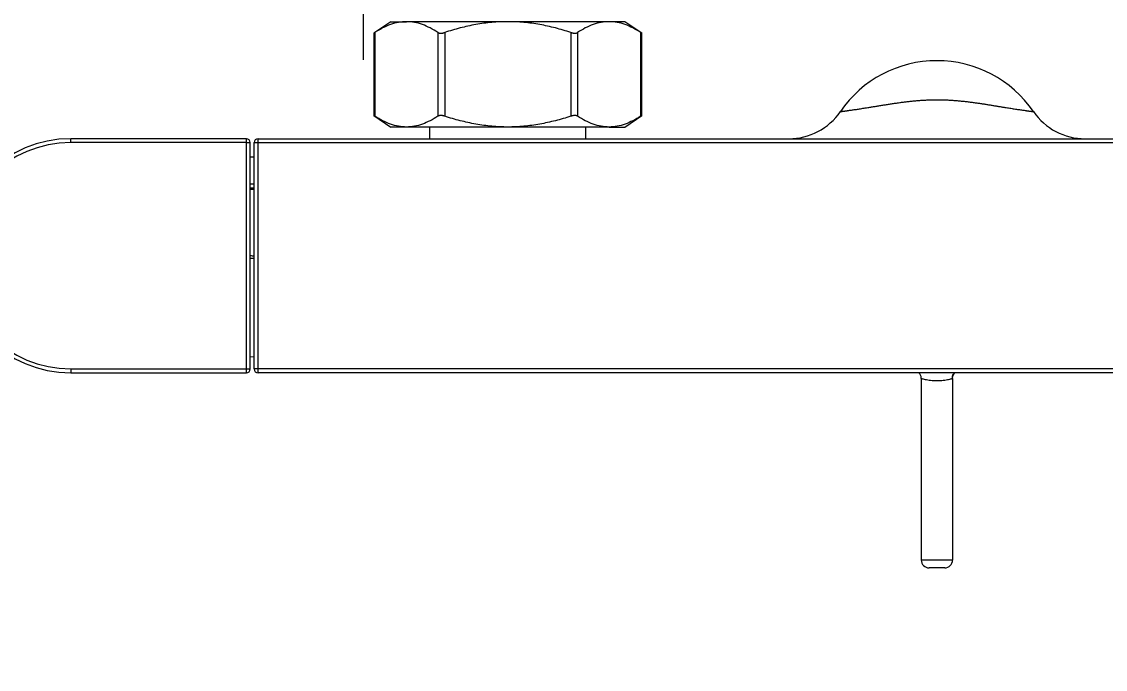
# Model space of a CAD drawing. Extents: x 4680 to 5808, y -3 to 824.
# Drawn here: x 4896.2 to 5035.1, y 617.6 to 700.6 of the extents above; entities that cross this region are included whole.
import ezdxf

# ---------------------------------------------------------------- set-up
doc = ezdxf.new("R2010")
doc.units = 0
doc.header["$LTSCALE"] = 4
doc.header["$MEASUREMENT"] = 0
doc.header["$PDMODE"] = 3
doc.header["$PDSIZE"] = -10
doc.linetypes.add('CENTER2', pattern=[28.575, 19.05, -3.175, 3.175, -3.175])
doc.layers.get('0').update_dxf_attribs({"linetype": 'CONTINUOUS'})
doc.layers.get('DEFPOINTS').update_dxf_attribs({"linetype": 'CONTINUOUS'})
doc.layers.add('1', color=7, linetype='CONTINUOUS')
doc.layers.add('Cneter', color=1, linetype='CENTER2', lineweight=13)
doc.styles.add('Daelim Dimension', font='NanumGothic.ttf')
doc.dimstyles.new('DEFAULT', dxfattribs={"dimscale": 2, "dimtxt": 2, "dimasz": 2, "dimexe": 0, "dimexo": 2, "dimgap": 1, "dimtad": 1, "dimdec": 1, "dimzin": 9, "dimdsep": 46, "dimtxsty": 'Daelim Dimension', "dimcen": 0.5, "dimclrd": 252, "dimclre": 252, "dimclrt": 3, "dimadec": 1, "dimazin": 0, "dimtfac": 1, "dimtdec": 1, "dimtix": 1, "dimtmove": 0, "dimatfit": 3, "dimfxl": 1, "dimtolj": 1, "dimtzin": 1, "dimlwd": 9, "dimlwe": 9, "dimarcsym": 0})

# ---------------------------------------------------------------- blocks, each defined once
blk = doc.blocks.new('*D22')
at = {"color": 5, "lineweight": 9, "ltscale": 0.5, "transparency": 16777216}
for p, q in [((4887.5, 666.58), (4887.5, 553.33)), ((5123.5, 613.58), (5123.5, 553.33)), ((5119.5, 553.33), (4891.5, 553.33))]:
    blk.add_line(p, q, dxfattribs=at)
at = {"color": 5, "ltscale": 0.5, "transparency": 16777216}
for points in [[(4891.5, 553.99), (4891.5, 552.66), (4887.5, 553.33)], [(5119.5, 553.99), (5119.5, 552.66), (5123.5, 553.33)]]:
    blk.add_solid(points, dxfattribs=at)
at = {"layer": 'DEFPOINTS', "color": 0, "ltscale": 0.5, "transparency": 16777216}
for p in [(4887.5, 670.58), (5123.5, 617.58), (4887.5, 553.33)]:
    blk.add_point(p, dxfattribs=at)
at = {"color": 7, "ltscale": 0.5, "transparency": 16777216, "insert": (5005.5, 560.78), "char_height": 10, "attachment_point": 5, "style": 'Daelim Dimension'}
blk.add_mtext('\\A1;236', dxfattribs=at)

msp = doc.modelspace()

# ---------------------------------------------------------------- linework, layer by layer
at = {"layer": '1', "color": 7, "linetype": 'Continuous', "lineweight": 18}
for p, q in [((4943.5, 700.58), (4941.34, 699.11)), ((4943.5, 700.58), (4941.34, 699.11)), ((4943.5, 700.58), (4945.51, 700.58)), ((4943.5, 700.58), (4945.51, 700.58)), ((4958.5, 700.58), (4945.51, 700.58)), ((4958.5, 700.58), (4945.51, 700.58)), ((4971.49, 700.58), (4958.5, 700.58)), ((4971.49, 700.58), (4958.5, 700.58)), ((4973.5, 700.58), (4971.49, 700.58)), ((4973.5, 700.58), (4971.49, 700.58)), ((4975.67, 699.11), (4973.5, 700.58)), ((4975.67, 699.11), (4973.5, 700.58)), ((4941.34, 699.11), (4941.34, 688.55)), ((4941.34, 699.11), (4941.34, 688.55)), ((4975.67, 688.55), (4975.67, 699.11)), ((4975.67, 688.55), (4975.67, 699.11)), ((4941.34, 688.55), (4943.5, 687.08)), ((4941.34, 688.55), (4943.5, 687.08)), ((4973.5, 687.08), (4975.67, 688.55)), ((4973.5, 687.08), (4975.67, 688.55)), ((4945.51, 687.08), (4943.5, 687.08)), ((4945.51, 687.08), (4943.5, 687.08)), ((4958.5, 687.08), (4945.51, 687.08)), ((4958.5, 687.08), (4945.51, 687.08)), ((4948.5, 685.58), (4948.5, 687.08)), ((4948.5, 685.58), (4948.5, 687.08)), ((4971.49, 687.08), (4958.5, 687.08)), ((4971.49, 687.08), (4958.5, 687.08)), ((4968.5, 685.58), (4968.5, 687.08)), ((4968.5, 685.58), (4968.5, 687.08)), ((4971.49, 687.08), (4973.5, 687.08)), ((4971.49, 687.08), (4973.5, 687.08)), ((4925, 685.58), (4902.5, 685.58)), ((4925, 685.58), (4902.5, 685.58)), ((4925.5, 656.08), (4925.5, 685.08)), ((4925.5, 656.08), (4925.5, 685.08)), ((4926, 656.08), (4926, 685.08)), ((4926, 656.08), (4926, 685.08)), ((4926.5, 685.58), (5101, 685.58)), ((4926.5, 685.58), (5101, 685.58)), ((4926, 679.08), (4925.5, 679.08)), ((4926, 679.08), (4925.5, 679.08)), ((4925.5, 657.64), (4926, 657.65)), ((4925.5, 657.64), (4926, 657.65)), ((4902.5, 655.58), (4925, 655.58)), ((4902.5, 655.58), (4925, 655.58)), ((5079.88, 655.58), (4926.5, 655.58)), ((5079.88, 655.58), (4926.5, 655.58)), ((5011.5, 654.86), (5011.5, 631.58)), ((5011.5, 654.86), (5011.5, 631.58)), ((5015.5, 654.86), (5015.5, 631.58)), ((5015.5, 654.86), (5015.5, 631.58)), ((5014.5, 630.58), (5012.5, 630.58)), ((5014.5, 630.58), (5012.5, 630.58))]:
    msp.add_line(p, q, dxfattribs=at)
at = {"layer": '1', "color": 7, "linetype": 'Continuous', "lineweight": 13}
for p, q in [((4941.47, 699.19), (4941.47, 688.47)), ((4941.47, 699.19), (4941.47, 688.47)), ((4949.55, 699.19), (4949.55, 688.47)), ((4949.55, 699.19), (4949.55, 688.47)), ((4950.42, 699.19), (4950.42, 688.47)), ((4950.42, 699.19), (4950.42, 688.47)), ((4966.58, 699.19), (4966.58, 688.47)), ((4966.58, 699.19), (4966.58, 688.47)), ((4967.45, 699.19), (4967.45, 688.47)), ((4967.45, 699.19), (4967.45, 688.47)), ((4975.53, 699.19), (4975.53, 688.47)), ((4975.53, 699.19), (4975.53, 688.47)), ((4902.5, 685.08), (4902.5, 685.58)), ((4902.5, 685.08), (4902.5, 685.58)), ((4925, 685.08), (4902.5, 685.08)), ((4925, 685.08), (4902.5, 685.08)), ((4925, 685.08), (4925, 685.58)), ((4925, 685.08), (4925, 685.58)), ((4925, 685.08), (4925.5, 685.08)), ((4925, 656.08), (4925, 685.08)), ((4925, 685.08), (4925.5, 685.08)), ((4925, 656.08), (4925, 685.08)), ((4926, 685.08), (4926.5, 685.08)), ((4926, 685.08), (4926.5, 685.08)), ((4926.5, 685.08), (4926.5, 685.58)), ((4926.5, 685.08), (4926.5, 685.58)), ((4926.5, 656.08), (4926.5, 685.08)), ((4926.5, 685.08), (5101, 685.08)), ((4926.5, 656.08), (4926.5, 685.08)), ((4926.5, 685.08), (5101, 685.08)), ((4902.5, 656.08), (4925, 656.08)), ((4902.5, 656.08), (4902.5, 655.58)), ((4902.5, 656.08), (4902.5, 655.58)), ((4902.5, 656.08), (4925, 656.08)), ((4925, 656.08), (4925.5, 656.08)), ((4925, 655.58), (4925, 656.08)), ((4925, 656.08), (4925.5, 656.08)), ((4925, 655.58), (4925, 656.08)), ((4926.5, 656.08), (4926, 656.08)), ((4926.5, 656.08), (4926, 656.08)), ((4926.5, 655.58), (4926.5, 656.08)), ((5079.88, 656.08), (4926.5, 656.08)), ((4926.5, 655.58), (4926.5, 656.08)), ((5079.88, 656.08), (4926.5, 656.08)), ((5015.5, 631.58), (5011.5, 631.58)), ((5015.5, 631.58), (5011.5, 631.58))]:
    msp.add_line(p, q, dxfattribs=at)
at = {"layer": '1', "color": 7, "linetype": 'Continuous', "lineweight": 18}
for centre, radius, start, end in [((5013.5, 680.58), 15, 34.4174, 145.5826), ((5013.5, 680.58), 15, 34.4174, 145.5826), ((4994.53, 693.58), 8, 270, 325.5826), ((4994.53, 693.58), 8, 270, 325.5826), ((5032.48, 693.58), 8, 214.4174, 270), ((5032.48, 693.58), 8, 214.4174, 270), ((4902.5, 670.58), 15, 90, 270), ((4902.5, 670.58), 15, 90, 270), ((4925, 685.08), 0.5, 0, 90), ((4925, 685.08), 0.5, 0, 90), ((4926.5, 685.08), 0.5, 90, 180), ((4926.5, 685.08), 0.5, 90, 180), ((4925, 656.08), 0.5, 270, 0), ((4925, 656.08), 0.5, 270, 0), ((4926.5, 656.08), 0.5, 180, 270), ((4926.5, 656.08), 0.5, 180, 270), ((5012.5, 631.58), 1, 180, 270), ((5012.5, 631.58), 1, 180, 270), ((5014.5, 631.58), 1, 270, 0), ((5014.5, 631.58), 1, 270, 0)]:
    msp.add_arc(centre, radius, start, end, dxfattribs=at)
at = {"layer": '1', "color": 7, "linetype": 'Continuous', "lineweight": 13}
msp.add_arc((4902.5, 670.58), 14.5, 90, 270, dxfattribs=at)
msp.add_arc((4902.5, 670.58), 14.5, 90, 270, dxfattribs=at)
at = {"layer": '1', "color": 7, "linetype": 'Continuous', "lineweight": 18}
for points, knots in [([(4945.51, 700.58), (4945.16, 700.58), (4944.82, 700.55), (4944.14, 700.42), (4943.8, 700.33), (4943.13, 700.09), (4942.79, 699.94), (4942.13, 699.6), (4941.8, 699.41), (4941.47, 699.19)], [0, 0, 0, 0, 0.25, 0.25, 0.5, 0.5, 0.75, 0.75, 1, 1, 1, 1]), ([(4945.51, 700.58), (4945.16, 700.58), (4944.82, 700.55), (4944.14, 700.42), (4943.8, 700.33), (4943.13, 700.09), (4942.79, 699.94), (4942.13, 699.6), (4941.8, 699.41), (4941.47, 699.19)], [0, 0, 0, 0, 0.25, 0.25, 0.5, 0.5, 0.75, 0.75, 1, 1, 1, 1]), ([(4949.55, 699.19), (4949.22, 699.41), (4948.89, 699.6), (4948.23, 699.94), (4947.9, 700.09), (4947.22, 700.33), (4946.88, 700.42), (4946.2, 700.55), (4945.86, 700.58), (4945.51, 700.58)], [0, 0, 0, 0, 0.25, 0.25, 0.5, 0.5, 0.75, 0.75, 1, 1, 1, 1]), ([(4949.55, 699.19), (4949.22, 699.41), (4948.89, 699.6), (4948.23, 699.94), (4947.9, 700.09), (4947.22, 700.33), (4946.88, 700.42), (4946.2, 700.55), (4945.86, 700.58), (4945.51, 700.58)], [0, 0, 0, 0, 0.25, 0.25, 0.5, 0.5, 0.75, 0.75, 1, 1, 1, 1]), ([(4958.5, 700.58), (4957.81, 700.58), (4957.12, 700.55), (4955.76, 700.42), (4955.08, 700.33), (4953.73, 700.09), (4953.06, 699.94), (4951.74, 699.6), (4951.08, 699.41), (4950.42, 699.19)], [0, 0, 0, 0, 0.25, 0.25, 0.5, 0.5, 0.75, 0.75, 1, 1, 1, 1]), ([(4958.5, 700.58), (4957.81, 700.58), (4957.12, 700.55), (4955.76, 700.42), (4955.08, 700.33), (4953.73, 700.09), (4953.06, 699.94), (4951.74, 699.6), (4951.08, 699.41), (4950.42, 699.19)], [0, 0, 0, 0, 0.25, 0.25, 0.5, 0.5, 0.75, 0.75, 1, 1, 1, 1]), ([(4966.58, 699.19), (4965.93, 699.41), (4965.27, 699.6), (4963.94, 699.94), (4963.27, 700.09), (4961.93, 700.33), (4961.25, 700.42), (4959.88, 700.55), (4959.2, 700.58), (4958.5, 700.58)], [0, 0, 0, 0, 0.25, 0.25, 0.5, 0.5, 0.75, 0.75, 1, 1, 1, 1]), ([(4966.58, 699.19), (4965.93, 699.41), (4965.27, 699.6), (4963.94, 699.94), (4963.27, 700.09), (4961.93, 700.33), (4961.25, 700.42), (4959.88, 700.55), (4959.2, 700.58), (4958.5, 700.58)], [0, 0, 0, 0, 0.25, 0.25, 0.5, 0.5, 0.75, 0.75, 1, 1, 1, 1]), ([(4971.49, 700.58), (4971.15, 700.58), (4970.8, 700.55), (4970.12, 700.42), (4969.78, 700.33), (4969.11, 700.09), (4968.77, 699.94), (4968.11, 699.6), (4967.78, 699.41), (4967.45, 699.19)], [0, 0, 0, 0, 0.25, 0.25, 0.5, 0.5, 0.75, 0.75, 1, 1, 1, 1]), ([(4971.49, 700.58), (4971.15, 700.58), (4970.8, 700.55), (4970.12, 700.42), (4969.78, 700.33), (4969.11, 700.09), (4968.77, 699.94), (4968.11, 699.6), (4967.78, 699.41), (4967.45, 699.19)], [0, 0, 0, 0, 0.25, 0.25, 0.5, 0.5, 0.75, 0.75, 1, 1, 1, 1]), ([(4975.53, 699.19), (4975.21, 699.41), (4974.87, 699.6), (4974.21, 699.94), (4973.88, 700.09), (4973.2, 700.33), (4972.87, 700.42), (4972.18, 700.55), (4971.84, 700.58), (4971.49, 700.58)], [0, 0, 0, 0, 0.25, 0.25, 0.5, 0.5, 0.75, 0.75, 1, 1, 1, 1]), ([(4975.53, 699.19), (4975.21, 699.41), (4974.87, 699.6), (4974.21, 699.94), (4973.88, 700.09), (4973.2, 700.33), (4972.87, 700.42), (4972.18, 700.55), (4971.84, 700.58), (4971.49, 700.58)], [0, 0, 0, 0, 0.25, 0.25, 0.5, 0.5, 0.75, 0.75, 1, 1, 1, 1]), ([(4941.47, 699.19), (4941.45, 699.18), (4941.43, 699.17), (4941.4, 699.15), (4941.38, 699.14), (4941.37, 699.13), (4941.36, 699.12), (4941.35, 699.12), (4941.35, 699.11), (4941.34, 699.11), (4941.34, 699.11), (4941.34, 699.11), (4941.34, 699.11), (4941.34, 699.11)], [0, 0, 0, 0, 0.249431, 0.249431, 0.498862, 0.498862, 0.623578, 0.623578, 0.748293, 0.748293, 0.997724, 0.997724, 1, 1, 1, 1]), ([(4941.47, 699.19), (4941.45, 699.18), (4941.43, 699.17), (4941.4, 699.15), (4941.38, 699.14), (4941.37, 699.13), (4941.36, 699.12), (4941.35, 699.12), (4941.35, 699.11), (4941.34, 699.11), (4941.34, 699.11), (4941.34, 699.11), (4941.34, 699.11), (4941.34, 699.11)], [0, 0, 0, 0, 0.249431, 0.249431, 0.498862, 0.498862, 0.623578, 0.623578, 0.748293, 0.748293, 0.997724, 0.997724, 1, 1, 1, 1]), ([(4949.55, 699.19), (4949.57, 699.18), (4949.6, 699.17), (4949.65, 699.15), (4949.68, 699.14), (4949.72, 699.13), (4949.74, 699.12), (4949.77, 699.12), (4949.79, 699.11), (4949.84, 699.11), (4949.88, 699.11), (4949.94, 699.11), (4949.96, 699.11), (4950, 699.11), (4950.02, 699.11), (4950.08, 699.12), (4950.12, 699.12), (4950.18, 699.13), (4950.2, 699.14), (4950.25, 699.15), (4950.27, 699.15), (4950.33, 699.17), (4950.38, 699.18), (4950.42, 699.19)], [0, 0, 0, 0, 0.125, 0.125, 0.25, 0.25, 0.3125, 0.3125, 0.375, 0.375, 0.5, 0.5, 0.5625, 0.5625, 0.625, 0.625, 0.75, 0.75, 0.8125, 0.8125, 0.875, 0.875, 1, 1, 1, 1]), ([(4949.55, 699.19), (4949.57, 699.18), (4949.6, 699.17), (4949.65, 699.15), (4949.68, 699.14), (4949.72, 699.13), (4949.74, 699.12), (4949.77, 699.12), (4949.79, 699.11), (4949.84, 699.11), (4949.88, 699.11), (4949.94, 699.11), (4949.96, 699.11), (4950, 699.11), (4950.02, 699.11), (4950.08, 699.12), (4950.12, 699.12), (4950.18, 699.13), (4950.2, 699.14), (4950.25, 699.15), (4950.27, 699.15), (4950.33, 699.17), (4950.38, 699.18), (4950.42, 699.19)], [0, 0, 0, 0, 0.125, 0.125, 0.25, 0.25, 0.3125, 0.3125, 0.375, 0.375, 0.5, 0.5, 0.5625, 0.5625, 0.625, 0.625, 0.75, 0.75, 0.8125, 0.8125, 0.875, 0.875, 1, 1, 1, 1]), ([(4966.58, 699.19), (4966.63, 699.18), (4966.67, 699.17), (4966.75, 699.15), (4966.8, 699.14), (4966.86, 699.13), (4966.88, 699.12), (4966.92, 699.12), (4966.94, 699.11), (4967.01, 699.11), (4967.05, 699.11), (4967.1, 699.11), (4967.12, 699.11), (4967.16, 699.11), (4967.18, 699.11), (4967.23, 699.12), (4967.26, 699.12), (4967.31, 699.13), (4967.32, 699.14), (4967.35, 699.15), (4967.37, 699.15), (4967.41, 699.17), (4967.43, 699.18), (4967.45, 699.19)], [0, 0, 0, 0, 0.125, 0.125, 0.25, 0.25, 0.3125, 0.3125, 0.375, 0.375, 0.5, 0.5, 0.5625, 0.5625, 0.625, 0.625, 0.75, 0.75, 0.8125, 0.8125, 0.875, 0.875, 1, 1, 1, 1]), ([(4966.58, 699.19), (4966.63, 699.18), (4966.67, 699.17), (4966.75, 699.15), (4966.8, 699.14), (4966.86, 699.13), (4966.88, 699.12), (4966.92, 699.12), (4966.94, 699.11), (4967.01, 699.11), (4967.05, 699.11), (4967.1, 699.11), (4967.12, 699.11), (4967.16, 699.11), (4967.18, 699.11), (4967.23, 699.12), (4967.26, 699.12), (4967.31, 699.13), (4967.32, 699.14), (4967.35, 699.15), (4967.37, 699.15), (4967.41, 699.17), (4967.43, 699.18), (4967.45, 699.19)], [0, 0, 0, 0, 0.125, 0.125, 0.25, 0.25, 0.3125, 0.3125, 0.375, 0.375, 0.5, 0.5, 0.5625, 0.5625, 0.625, 0.625, 0.75, 0.75, 0.8125, 0.8125, 0.875, 0.875, 1, 1, 1, 1]), ([(4975.53, 699.19), (4975.55, 699.18), (4975.57, 699.17), (4975.61, 699.15), (4975.62, 699.14), (4975.64, 699.13), (4975.64, 699.12), (4975.65, 699.12), (4975.66, 699.11), (4975.66, 699.11), (4975.67, 699.11), (4975.67, 699.11), (4975.67, 699.11), (4975.67, 699.11)], [0, 0, 0, 0, 0.249431, 0.249431, 0.498862, 0.498862, 0.623578, 0.623578, 0.748293, 0.748293, 0.997724, 0.997724, 1, 1, 1, 1]), ([(4975.53, 699.19), (4975.55, 699.18), (4975.57, 699.17), (4975.61, 699.15), (4975.62, 699.14), (4975.64, 699.13), (4975.64, 699.12), (4975.65, 699.12), (4975.66, 699.11), (4975.66, 699.11), (4975.67, 699.11), (4975.67, 699.11), (4975.67, 699.11), (4975.67, 699.11)], [0, 0, 0, 0, 0.249431, 0.249431, 0.498862, 0.498862, 0.623578, 0.623578, 0.748293, 0.748293, 0.997724, 0.997724, 1, 1, 1, 1]), ([(4941.34, 688.55), (4941.34, 688.55), (4941.34, 688.55), (4941.34, 688.55), (4941.34, 688.55), (4941.35, 688.54), (4941.36, 688.54), (4941.38, 688.53), (4941.38, 688.52), (4941.4, 688.51), (4941.4, 688.51), (4941.43, 688.49), (4941.45, 688.48), (4941.47, 688.47)], [0, 0, 0, 0, 0.123857, 0.123857, 0.24902, 0.24902, 0.499347, 0.499347, 0.62451, 0.62451, 0.749673, 0.749673, 1, 1, 1, 1]), ([(4941.34, 688.55), (4941.34, 688.55), (4941.34, 688.55), (4941.34, 688.55), (4941.34, 688.55), (4941.35, 688.54), (4941.36, 688.54), (4941.38, 688.53), (4941.38, 688.52), (4941.4, 688.51), (4941.4, 688.51), (4941.43, 688.49), (4941.45, 688.48), (4941.47, 688.47)], [0, 0, 0, 0, 0.123857, 0.123857, 0.24902, 0.24902, 0.499347, 0.499347, 0.62451, 0.62451, 0.749673, 0.749673, 1, 1, 1, 1]), ([(4945.51, 687.08), (4945.16, 687.08), (4944.82, 687.11), (4944.14, 687.24), (4943.8, 687.33), (4943.13, 687.57), (4942.79, 687.72), (4942.13, 688.06), (4941.8, 688.25), (4941.47, 688.47)], [0, 0, 0, 0, 0.25, 0.25, 0.5, 0.5, 0.75, 0.75, 1, 1, 1, 1]), ([(4945.51, 687.08), (4945.16, 687.08), (4944.82, 687.11), (4944.14, 687.24), (4943.8, 687.33), (4943.13, 687.57), (4942.79, 687.72), (4942.13, 688.06), (4941.8, 688.25), (4941.47, 688.47)], [0, 0, 0, 0, 0.25, 0.25, 0.5, 0.5, 0.75, 0.75, 1, 1, 1, 1]), ([(4949.55, 688.47), (4949.22, 688.25), (4948.89, 688.06), (4948.23, 687.72), (4947.9, 687.57), (4947.22, 687.33), (4946.88, 687.24), (4946.2, 687.11), (4945.86, 687.08), (4945.51, 687.08)], [0, 0, 0, 0, 0.25, 0.25, 0.5, 0.5, 0.75, 0.75, 1, 1, 1, 1]), ([(4949.55, 688.47), (4949.22, 688.25), (4948.89, 688.06), (4948.23, 687.72), (4947.9, 687.57), (4947.22, 687.33), (4946.88, 687.24), (4946.2, 687.11), (4945.86, 687.08), (4945.51, 687.08)], [0, 0, 0, 0, 0.25, 0.25, 0.5, 0.5, 0.75, 0.75, 1, 1, 1, 1]), ([(4950.42, 688.47), (4950.38, 688.48), (4950.33, 688.49), (4950.25, 688.51), (4950.21, 688.52), (4950.14, 688.53), (4950.12, 688.54), (4950.08, 688.54), (4950.06, 688.55), (4950, 688.55), (4949.96, 688.55), (4949.9, 688.55), (4949.88, 688.55), (4949.84, 688.55), (4949.83, 688.55), (4949.77, 688.54), (4949.74, 688.54), (4949.69, 688.53), (4949.68, 688.52), (4949.65, 688.51), (4949.64, 688.51), (4949.6, 688.49), (4949.57, 688.48), (4949.55, 688.47)], [0, 0, 0, 0, 0.125, 0.125, 0.25, 0.25, 0.3125, 0.3125, 0.375, 0.375, 0.5, 0.5, 0.5625, 0.5625, 0.625, 0.625, 0.75, 0.75, 0.8125, 0.8125, 0.875, 0.875, 1, 1, 1, 1]), ([(4950.42, 688.47), (4950.38, 688.48), (4950.33, 688.49), (4950.25, 688.51), (4950.21, 688.52), (4950.14, 688.53), (4950.12, 688.54), (4950.08, 688.54), (4950.06, 688.55), (4950, 688.55), (4949.96, 688.55), (4949.9, 688.55), (4949.88, 688.55), (4949.84, 688.55), (4949.83, 688.55), (4949.77, 688.54), (4949.74, 688.54), (4949.69, 688.53), (4949.68, 688.52), (4949.65, 688.51), (4949.64, 688.51), (4949.6, 688.49), (4949.57, 688.48), (4949.55, 688.47)], [0, 0, 0, 0, 0.125, 0.125, 0.25, 0.25, 0.3125, 0.3125, 0.375, 0.375, 0.5, 0.5, 0.5625, 0.5625, 0.625, 0.625, 0.75, 0.75, 0.8125, 0.8125, 0.875, 0.875, 1, 1, 1, 1]), ([(4958.5, 687.08), (4957.81, 687.08), (4957.12, 687.11), (4955.76, 687.24), (4955.08, 687.33), (4953.73, 687.57), (4953.06, 687.72), (4951.74, 688.06), (4951.08, 688.25), (4950.42, 688.47)], [0, 0, 0, 0, 0.25, 0.25, 0.5, 0.5, 0.75, 0.75, 1, 1, 1, 1]), ([(4958.5, 687.08), (4957.81, 687.08), (4957.12, 687.11), (4955.76, 687.24), (4955.08, 687.33), (4953.73, 687.57), (4953.06, 687.72), (4951.74, 688.06), (4951.08, 688.25), (4950.42, 688.47)], [0, 0, 0, 0, 0.25, 0.25, 0.5, 0.5, 0.75, 0.75, 1, 1, 1, 1]), ([(4966.58, 688.47), (4965.93, 688.25), (4965.27, 688.06), (4963.94, 687.72), (4963.27, 687.57), (4961.93, 687.33), (4961.25, 687.24), (4959.88, 687.11), (4959.2, 687.08), (4958.5, 687.08)], [0, 0, 0, 0, 0.25, 0.25, 0.5, 0.5, 0.75, 0.75, 1, 1, 1, 1]), ([(4966.58, 688.47), (4965.93, 688.25), (4965.27, 688.06), (4963.94, 687.72), (4963.27, 687.57), (4961.93, 687.33), (4961.25, 687.24), (4959.88, 687.11), (4959.2, 687.08), (4958.5, 687.08)], [0, 0, 0, 0, 0.25, 0.25, 0.5, 0.5, 0.75, 0.75, 1, 1, 1, 1]), ([(4967.45, 688.47), (4967.43, 688.48), (4967.41, 688.49), (4967.35, 688.51), (4967.33, 688.52), (4967.28, 688.53), (4967.26, 688.54), (4967.23, 688.54), (4967.21, 688.55), (4967.16, 688.55), (4967.12, 688.55), (4967.07, 688.55), (4967.05, 688.55), (4967.01, 688.55), (4966.99, 688.55), (4966.93, 688.54), (4966.88, 688.54), (4966.82, 688.53), (4966.8, 688.52), (4966.76, 688.51), (4966.73, 688.51), (4966.67, 688.49), (4966.63, 688.48), (4966.58, 688.47)], [0, 0, 0, 0, 0.125, 0.125, 0.25, 0.25, 0.3125, 0.3125, 0.375, 0.375, 0.5, 0.5, 0.5625, 0.5625, 0.625, 0.625, 0.75, 0.75, 0.8125, 0.8125, 0.875, 0.875, 1, 1, 1, 1]), ([(4967.45, 688.47), (4967.43, 688.48), (4967.41, 688.49), (4967.35, 688.51), (4967.33, 688.52), (4967.28, 688.53), (4967.26, 688.54), (4967.23, 688.54), (4967.21, 688.55), (4967.16, 688.55), (4967.12, 688.55), (4967.07, 688.55), (4967.05, 688.55), (4967.01, 688.55), (4966.99, 688.55), (4966.93, 688.54), (4966.88, 688.54), (4966.82, 688.53), (4966.8, 688.52), (4966.76, 688.51), (4966.73, 688.51), (4966.67, 688.49), (4966.63, 688.48), (4966.58, 688.47)], [0, 0, 0, 0, 0.125, 0.125, 0.25, 0.25, 0.3125, 0.3125, 0.375, 0.375, 0.5, 0.5, 0.5625, 0.5625, 0.625, 0.625, 0.75, 0.75, 0.8125, 0.8125, 0.875, 0.875, 1, 1, 1, 1]), ([(4971.49, 687.08), (4971.15, 687.08), (4970.8, 687.11), (4970.12, 687.24), (4969.78, 687.33), (4969.11, 687.57), (4968.77, 687.72), (4968.11, 688.06), (4967.78, 688.25), (4967.45, 688.47)], [0, 0, 0, 0, 0.25, 0.25, 0.5, 0.5, 0.75, 0.75, 1, 1, 1, 1]), ([(4971.49, 687.08), (4971.15, 687.08), (4970.8, 687.11), (4970.12, 687.24), (4969.78, 687.33), (4969.11, 687.57), (4968.77, 687.72), (4968.11, 688.06), (4967.78, 688.25), (4967.45, 688.47)], [0, 0, 0, 0, 0.25, 0.25, 0.5, 0.5, 0.75, 0.75, 1, 1, 1, 1]), ([(4975.53, 688.47), (4975.21, 688.25), (4974.87, 688.06), (4974.21, 687.72), (4973.88, 687.57), (4973.2, 687.33), (4972.87, 687.24), (4972.18, 687.11), (4971.84, 687.08), (4971.49, 687.08)], [0, 0, 0, 0, 0.25, 0.25, 0.5, 0.5, 0.75, 0.75, 1, 1, 1, 1]), ([(4975.53, 688.47), (4975.21, 688.25), (4974.87, 688.06), (4974.21, 687.72), (4973.88, 687.57), (4973.2, 687.33), (4972.87, 687.24), (4972.18, 687.11), (4971.84, 687.08), (4971.49, 687.08)], [0, 0, 0, 0, 0.25, 0.25, 0.5, 0.5, 0.75, 0.75, 1, 1, 1, 1]), ([(4975.67, 688.55), (4975.67, 688.55), (4975.67, 688.55), (4975.66, 688.55), (4975.66, 688.55), (4975.65, 688.54), (4975.64, 688.54), (4975.63, 688.53), (4975.62, 688.52), (4975.61, 688.51), (4975.6, 688.51), (4975.57, 688.49), (4975.55, 688.48), (4975.53, 688.47)], [0, 0, 0, 0, 0.123857, 0.123857, 0.24902, 0.24902, 0.499347, 0.499347, 0.62451, 0.62451, 0.749673, 0.749673, 1, 1, 1, 1]), ([(4975.67, 688.55), (4975.67, 688.55), (4975.67, 688.55), (4975.66, 688.55), (4975.66, 688.55), (4975.65, 688.54), (4975.64, 688.54), (4975.63, 688.53), (4975.62, 688.52), (4975.61, 688.51), (4975.6, 688.51), (4975.57, 688.49), (4975.55, 688.48), (4975.53, 688.47)], [0, 0, 0, 0, 0.123857, 0.123857, 0.24902, 0.24902, 0.499347, 0.499347, 0.62451, 0.62451, 0.749673, 0.749673, 1, 1, 1, 1]), ([(5011.5, 654.86), (5011.5, 654.92), (5011.5, 654.98), (5011.48, 655.09), (5011.46, 655.15), (5011.42, 655.26), (5011.4, 655.31), (5011.34, 655.41), (5011.31, 655.46), (5011.25, 655.53), (5011.22, 655.56), (5011.19, 655.59)], [0, 0, 0, 0, 0.212608, 0.212608, 0.425215, 0.425215, 0.637823, 0.637823, 0.850431, 0.850431, 1, 1, 1, 1]), ([(5011.5, 654.86), (5011.5, 654.92), (5011.5, 654.98), (5011.48, 655.09), (5011.46, 655.15), (5011.42, 655.26), (5011.4, 655.31), (5011.34, 655.41), (5011.31, 655.46), (5011.25, 655.53), (5011.22, 655.56), (5011.19, 655.59)], [0, 0, 0, 0, 0.212608, 0.212608, 0.425215, 0.425215, 0.637823, 0.637823, 0.850431, 0.850431, 1, 1, 1, 1]), ([(5015.47, 654.85), (5015.47, 654.95), (5015.49, 655.14), (5015.6, 655.39), (5015.72, 655.53), (5015.77, 655.59)], [0, 0, 0, 0, 0.340556, 0.707298, 1, 1, 1, 1]), ([(5015.47, 654.85), (5015.47, 654.95), (5015.49, 655.14), (5015.6, 655.39), (5015.72, 655.53), (5015.77, 655.59)], [0, 0, 0, 0, 0.340556, 0.707298, 1, 1, 1, 1])]:
    msp.add_open_spline(points, degree=3, knots=knots, dxfattribs=at)
at = {"layer": '1', "color": 7, "linetype": 'Continuous', "lineweight": 13}
for points, knots in [([(5001.13, 689.06), (5001.13, 689.06), (5001.13, 689.06), (5001.13, 689.06), (5001.13, 689.06), (5001.13, 689.06), (5001.13, 689.06), (5001.13, 689.06), (5001.13, 689.06), (5001.13, 689.06), (5001.14, 689.06), (5001.14, 689.06), (5001.14, 689.06), (5001.14, 689.06), (5001.15, 689.06), (5001.15, 689.06), (5001.15, 689.06), (5001.16, 689.06), (5001.16, 689.06), (5001.16, 689.06), (5001.17, 689.06), (5001.17, 689.06), (5001.18, 689.06), (5001.18, 689.06), (5001.19, 689.07), (5001.19, 689.07), (5001.2, 689.07), (5001.2, 689.07), (5001.21, 689.07), (5001.22, 689.07), (5001.22, 689.07), (5001.23, 689.07), (5001.24, 689.07), (5001.24, 689.07), (5001.25, 689.07), (5001.26, 689.07), (5001.27, 689.07), (5001.27, 689.08), (5001.28, 689.08), (5001.29, 689.08), (5001.3, 689.08), (5001.31, 689.08), (5001.32, 689.08), (5001.32, 689.08), (5001.33, 689.08), (5001.34, 689.08), (5001.35, 689.09), (5001.36, 689.09), (5001.37, 689.09), (5001.38, 689.09), (5001.39, 689.09), (5001.4, 689.09), (5001.42, 689.09), (5001.43, 689.1), (5001.44, 689.1), (5001.45, 689.1), (5001.46, 689.1), (5001.47, 689.1), (5001.48, 689.1), (5001.5, 689.11), (5001.51, 689.11), (5001.52, 689.11), (5001.53, 689.11), (5001.55, 689.11), (5001.56, 689.11), (5001.57, 689.12), (5001.59, 689.12), (5001.6, 689.12), (5001.62, 689.12), (5001.63, 689.12), (5001.64, 689.13), (5001.66, 689.13), (5001.67, 689.13), (5001.69, 689.13), (5001.7, 689.13), (5001.72, 689.14), (5001.73, 689.14), (5001.75, 689.14), (5001.77, 689.14), (5001.78, 689.14), (5001.8, 689.15), (5001.81, 689.15), (5001.83, 689.15), (5001.85, 689.15), (5001.86, 689.16), (5001.88, 689.16), (5001.9, 689.16), (5001.92, 689.16), (5001.93, 689.17), (5001.95, 689.17), (5001.97, 689.17), (5001.99, 689.17), (5002.01, 689.18), (5002.02, 689.18), (5002.04, 689.18), (5002.06, 689.18), (5002.08, 689.19), (5002.16, 689.2), (5002.31, 689.22), (5002.54, 689.25), (5002.78, 689.29), (5003.04, 689.32), (5003.31, 689.36), (5003.58, 689.41), (5003.87, 689.45), (5004.17, 689.5), (5004.47, 689.55), (5004.83, 689.6), (5005.24, 689.67), (5005.71, 689.75), (5006.19, 689.83), (5006.68, 689.9), (5007.18, 689.98), (5007.69, 690.06), (5008.2, 690.14), (5008.63, 690.2), (5008.97, 690.25), (5009.21, 690.28), (5009.46, 690.31), (5009.7, 690.34), (5009.94, 690.37), (5010.19, 690.39), (5010.44, 690.42), (5010.68, 690.44), (5010.93, 690.46), (5011.18, 690.48), (5011.43, 690.5), (5011.68, 690.52), (5011.94, 690.53), (5012.19, 690.55), (5012.45, 690.56), (5012.71, 690.57), (5012.97, 690.57), (5013.24, 690.58), (5013.41, 690.58), (5013.69, 690.58), (5014.06, 690.58), (5014.61, 690.56), (5015.15, 690.53), (5015.69, 690.5), (5016.21, 690.45), (5016.73, 690.4), (5017.25, 690.35), (5017.77, 690.28), (5018.18, 690.23), (5018.51, 690.18), (5018.74, 690.15), (5018.98, 690.12), (5019.21, 690.08), (5019.43, 690.05), (5019.66, 690.01), (5019.89, 689.98), (5020.11, 689.94), (5020.33, 689.9), (5020.55, 689.87), (5020.76, 689.83), (5020.98, 689.8), (5021.19, 689.76), (5021.4, 689.73), (5021.61, 689.7), (5021.82, 689.66), (5022.02, 689.63), (5022.37, 689.57), (5022.84, 689.5), (5023.43, 689.4), (5023.97, 689.32), (5024.48, 689.25), (5024.78, 689.21), (5024.94, 689.18), (5024.98, 689.18), (5025.02, 689.17), (5025.06, 689.17), (5025.1, 689.16), (5025.13, 689.16), (5025.17, 689.15), (5025.2, 689.15), (5025.24, 689.14), (5025.27, 689.14), (5025.3, 689.13), (5025.33, 689.13), (5025.36, 689.13), (5025.39, 689.12), (5025.42, 689.12), (5025.45, 689.11), (5025.48, 689.11), (5025.5, 689.11), (5025.53, 689.1), (5025.55, 689.1), (5025.58, 689.1), (5025.6, 689.09), (5025.62, 689.09), (5025.64, 689.09), (5025.66, 689.08), (5025.68, 689.08), (5025.7, 689.08), (5025.72, 689.08), (5025.74, 689.08), (5025.75, 689.07), (5025.77, 689.07), (5025.78, 689.07), (5025.79, 689.07), (5025.81, 689.07), (5025.82, 689.07), (5025.83, 689.06), (5025.84, 689.06), (5025.84, 689.06), (5025.85, 689.06), (5025.86, 689.06), (5025.86, 689.06), (5025.87, 689.06), (5025.87, 689.06), (5025.87, 689.06), (5025.88, 689.06), (5025.88, 689.06), (5025.88, 689.06)], [0, 0, 0, 0, 0.001161, 0.002321, 0.003479, 0.004636, 0.005791, 0.006945, 0.008098, 0.009249, 0.0104, 0.011548, 0.012696, 0.013842, 0.014988, 0.016132, 0.017274, 0.018416, 0.019556, 0.020696, 0.021834, 0.022971, 0.024107, 0.025242, 0.026376, 0.027509, 0.028641, 0.029772, 0.030903, 0.032032, 0.03316, 0.034287, 0.035414, 0.036539, 0.037664, 0.038788, 0.039911, 0.041033, 0.042155, 0.043276, 0.044396, 0.045515, 0.046634, 0.047752, 0.04887, 0.049986, 0.051103, 0.052218, 0.053333, 0.054447, 0.055561, 0.056675, 0.057787, 0.0589, 0.060012, 0.061123, 0.062234, 0.063345, 0.064455, 0.065565, 0.066674, 0.067783, 0.068892, 0.07, 0.071108, 0.072216, 0.073324, 0.074431, 0.075538, 0.076645, 0.077751, 0.078858, 0.079964, 0.08107, 0.082176, 0.083282, 0.084388, 0.085494, 0.086599, 0.087705, 0.08881, 0.089915, 0.091021, 0.092126, 0.093232, 0.094337, 0.095443, 0.096548, 0.097654, 0.098759, 0.099865, 0.100971, 0.102077, 0.103183, 0.104289, 0.105395, 0.106502, 0.107609, 0.119411, 0.131095, 0.142675, 0.154166, 0.16558, 0.17693, 0.188229, 0.199486, 0.210711, 0.221915, 0.237911, 0.253925, 0.269984, 0.286114, 0.302341, 0.318694, 0.335202, 0.351897, 0.359515, 0.367126, 0.374734, 0.382343, 0.389959, 0.397585, 0.405227, 0.412889, 0.420576, 0.428293, 0.436046, 0.44384, 0.45168, 0.459573, 0.467523, 0.475537, 0.483619, 0.491777, 0.500016, 0.500086, 0.517384, 0.534351, 0.551042, 0.567511, 0.583808, 0.599983, 0.616084, 0.632154, 0.648235, 0.655679, 0.663082, 0.670448, 0.677779, 0.685078, 0.692349, 0.699593, 0.706813, 0.714011, 0.721191, 0.728354, 0.735503, 0.742641, 0.749768, 0.756888, 0.764003, 0.771115, 0.778227, 0.800637, 0.823175, 0.845926, 0.868984, 0.89246, 0.894768, 0.897075, 0.899381, 0.901687, 0.903993, 0.906298, 0.908603, 0.910908, 0.913214, 0.915519, 0.917825, 0.920132, 0.922439, 0.924748, 0.927057, 0.929367, 0.931679, 0.933992, 0.936306, 0.938622, 0.940941, 0.943261, 0.945583, 0.947908, 0.950236, 0.952566, 0.954899, 0.957235, 0.959574, 0.961917, 0.964263, 0.966613, 0.968967, 0.971325, 0.973687, 0.976054, 0.978425, 0.980801, 0.983181, 0.985567, 0.987959, 0.990355, 0.992758, 0.995166, 0.99758, 1, 1, 1, 1]), ([(5001.13, 689.06), (5001.13, 689.06), (5001.13, 689.06), (5001.13, 689.06), (5001.13, 689.06), (5001.13, 689.06), (5001.13, 689.06), (5001.13, 689.06), (5001.13, 689.06), (5001.13, 689.06), (5001.14, 689.06), (5001.14, 689.06), (5001.14, 689.06), (5001.14, 689.06), (5001.15, 689.06), (5001.15, 689.06), (5001.15, 689.06), (5001.16, 689.06), (5001.16, 689.06), (5001.16, 689.06), (5001.17, 689.06), (5001.17, 689.06), (5001.18, 689.06), (5001.18, 689.06), (5001.19, 689.07), (5001.19, 689.07), (5001.2, 689.07), (5001.2, 689.07), (5001.21, 689.07), (5001.22, 689.07), (5001.22, 689.07), (5001.23, 689.07), (5001.24, 689.07), (5001.24, 689.07), (5001.25, 689.07), (5001.26, 689.07), (5001.27, 689.07), (5001.27, 689.08), (5001.28, 689.08), (5001.29, 689.08), (5001.3, 689.08), (5001.31, 689.08), (5001.32, 689.08), (5001.32, 689.08), (5001.33, 689.08), (5001.34, 689.08), (5001.35, 689.09), (5001.36, 689.09), (5001.37, 689.09), (5001.38, 689.09), (5001.39, 689.09), (5001.4, 689.09), (5001.42, 689.09), (5001.43, 689.1), (5001.44, 689.1), (5001.45, 689.1), (5001.46, 689.1), (5001.47, 689.1), (5001.48, 689.1), (5001.5, 689.11), (5001.51, 689.11), (5001.52, 689.11), (5001.53, 689.11), (5001.55, 689.11), (5001.56, 689.11), (5001.57, 689.12), (5001.59, 689.12), (5001.6, 689.12), (5001.62, 689.12), (5001.63, 689.12), (5001.64, 689.13), (5001.66, 689.13), (5001.67, 689.13), (5001.69, 689.13), (5001.7, 689.13), (5001.72, 689.14), (5001.73, 689.14), (5001.75, 689.14), (5001.77, 689.14), (5001.78, 689.14), (5001.8, 689.15), (5001.81, 689.15), (5001.83, 689.15), (5001.85, 689.15), (5001.86, 689.16), (5001.88, 689.16), (5001.9, 689.16), (5001.92, 689.16), (5001.93, 689.17), (5001.95, 689.17), (5001.97, 689.17), (5001.99, 689.17), (5002.01, 689.18), (5002.02, 689.18), (5002.04, 689.18), (5002.06, 689.18), (5002.08, 689.19), (5002.16, 689.2), (5002.31, 689.22), (5002.54, 689.25), (5002.78, 689.29), (5003.04, 689.32), (5003.31, 689.36), (5003.58, 689.41), (5003.87, 689.45), (5004.17, 689.5), (5004.47, 689.55), (5004.83, 689.6), (5005.24, 689.67), (5005.71, 689.75), (5006.19, 689.83), (5006.68, 689.9), (5007.18, 689.98), (5007.69, 690.06), (5008.2, 690.14), (5008.63, 690.2), (5008.97, 690.25), (5009.21, 690.28), (5009.46, 690.31), (5009.7, 690.34), (5009.94, 690.37), (5010.19, 690.39), (5010.44, 690.42), (5010.68, 690.44), (5010.93, 690.46), (5011.18, 690.48), (5011.43, 690.5), (5011.68, 690.52), (5011.94, 690.53), (5012.19, 690.55), (5012.45, 690.56), (5012.71, 690.57), (5012.97, 690.57), (5013.24, 690.58), (5013.41, 690.58), (5013.69, 690.58), (5014.06, 690.58), (5014.61, 690.56), (5015.15, 690.53), (5015.69, 690.5), (5016.21, 690.45), (5016.73, 690.4), (5017.25, 690.35), (5017.77, 690.28), (5018.18, 690.23), (5018.51, 690.18), (5018.74, 690.15), (5018.98, 690.12), (5019.21, 690.08), (5019.43, 690.05), (5019.66, 690.01), (5019.89, 689.98), (5020.11, 689.94), (5020.33, 689.9), (5020.55, 689.87), (5020.76, 689.83), (5020.98, 689.8), (5021.19, 689.76), (5021.4, 689.73), (5021.61, 689.7), (5021.82, 689.66), (5022.02, 689.63), (5022.37, 689.57), (5022.84, 689.5), (5023.43, 689.4), (5023.97, 689.32), (5024.48, 689.25), (5024.78, 689.21), (5024.94, 689.18), (5024.98, 689.18), (5025.02, 689.17), (5025.06, 689.17), (5025.1, 689.16), (5025.13, 689.16), (5025.17, 689.15), (5025.2, 689.15), (5025.24, 689.14), (5025.27, 689.14), (5025.3, 689.13), (5025.33, 689.13), (5025.36, 689.13), (5025.39, 689.12), (5025.42, 689.12), (5025.45, 689.11), (5025.48, 689.11), (5025.5, 689.11), (5025.53, 689.1), (5025.55, 689.1), (5025.58, 689.1), (5025.6, 689.09), (5025.62, 689.09), (5025.64, 689.09), (5025.66, 689.08), (5025.68, 689.08), (5025.7, 689.08), (5025.72, 689.08), (5025.74, 689.08), (5025.75, 689.07), (5025.77, 689.07), (5025.78, 689.07), (5025.79, 689.07), (5025.81, 689.07), (5025.82, 689.07), (5025.83, 689.06), (5025.84, 689.06), (5025.84, 689.06), (5025.85, 689.06), (5025.86, 689.06), (5025.86, 689.06), (5025.87, 689.06), (5025.87, 689.06), (5025.87, 689.06), (5025.88, 689.06), (5025.88, 689.06), (5025.88, 689.06)], [0, 0, 0, 0, 0.001161, 0.002321, 0.003479, 0.004636, 0.005791, 0.006945, 0.008098, 0.009249, 0.0104, 0.011548, 0.012696, 0.013842, 0.014988, 0.016132, 0.017274, 0.018416, 0.019556, 0.020696, 0.021834, 0.022971, 0.024107, 0.025242, 0.026376, 0.027509, 0.028641, 0.029772, 0.030903, 0.032032, 0.03316, 0.034287, 0.035414, 0.036539, 0.037664, 0.038788, 0.039911, 0.041033, 0.042155, 0.043276, 0.044396, 0.045515, 0.046634, 0.047752, 0.04887, 0.049986, 0.051103, 0.052218, 0.053333, 0.054447, 0.055561, 0.056675, 0.057787, 0.0589, 0.060012, 0.061123, 0.062234, 0.063345, 0.064455, 0.065565, 0.066674, 0.067783, 0.068892, 0.07, 0.071108, 0.072216, 0.073324, 0.074431, 0.075538, 0.076645, 0.077751, 0.078858, 0.079964, 0.08107, 0.082176, 0.083282, 0.084388, 0.085494, 0.086599, 0.087705, 0.08881, 0.089915, 0.091021, 0.092126, 0.093232, 0.094337, 0.095443, 0.096548, 0.097654, 0.098759, 0.099865, 0.100971, 0.102077, 0.103183, 0.104289, 0.105395, 0.106502, 0.107609, 0.119411, 0.131095, 0.142675, 0.154166, 0.16558, 0.17693, 0.188229, 0.199486, 0.210711, 0.221915, 0.237911, 0.253925, 0.269984, 0.286114, 0.302341, 0.318694, 0.335202, 0.351897, 0.359515, 0.367126, 0.374734, 0.382343, 0.389959, 0.397585, 0.405227, 0.412889, 0.420576, 0.428293, 0.436046, 0.44384, 0.45168, 0.459573, 0.467523, 0.475537, 0.483619, 0.491777, 0.500016, 0.500086, 0.517384, 0.534351, 0.551042, 0.567511, 0.583808, 0.599983, 0.616084, 0.632154, 0.648235, 0.655679, 0.663082, 0.670448, 0.677779, 0.685078, 0.692349, 0.699593, 0.706813, 0.714011, 0.721191, 0.728354, 0.735503, 0.742641, 0.749768, 0.756888, 0.764003, 0.771115, 0.778227, 0.800637, 0.823175, 0.845926, 0.868984, 0.89246, 0.894768, 0.897075, 0.899381, 0.901687, 0.903993, 0.906298, 0.908603, 0.910908, 0.913214, 0.915519, 0.917825, 0.920132, 0.922439, 0.924748, 0.927057, 0.929367, 0.931679, 0.933992, 0.936306, 0.938622, 0.940941, 0.943261, 0.945583, 0.947908, 0.950236, 0.952566, 0.954899, 0.957235, 0.959574, 0.961917, 0.964263, 0.966613, 0.968967, 0.971325, 0.973687, 0.976054, 0.978425, 0.980801, 0.983181, 0.985567, 0.987959, 0.990355, 0.992758, 0.995166, 0.99758, 1, 1, 1, 1]), ([(4926, 683.23), (4925.91, 683.23), (4925.75, 683.23), (4925.58, 683.23), (4925.5, 683.22)], [0, 0, 0, 0, 0.541037, 1, 1, 1, 1]), ([(4926, 683.23), (4925.91, 683.23), (4925.75, 683.23), (4925.58, 683.23), (4925.5, 683.22)], [0, 0, 0, 0, 0.541037, 1, 1, 1, 1]), ([(4925.5, 679.79), (4925.61, 679.79), (4925.78, 679.79), (4925.95, 679.78), (4926, 679.78)], [0, 0, 0, 0, 0.684426, 1, 1, 1, 1]), ([(4925.5, 679.79), (4925.61, 679.79), (4925.78, 679.79), (4925.95, 679.78), (4926, 679.78)], [0, 0, 0, 0, 0.684426, 1, 1, 1, 1]), ([(4925.5, 679.29), (4925.61, 679.29), (4925.78, 679.29), (4925.95, 679.28), (4926, 679.28)], [0, 0, 0, 0, 0.684425, 1, 1, 1, 1]), ([(4925.5, 679.29), (4925.61, 679.29), (4925.78, 679.29), (4925.95, 679.28), (4926, 679.28)], [0, 0, 0, 0, 0.684425, 1, 1, 1, 1]), ([(5011.5, 654.86), (5011.5, 654.86), (5011.52, 654.86), (5011.64, 654.82), (5011.86, 654.77), (5012.15, 654.71), (5012.5, 654.65), (5012.89, 654.6), (5013.3, 654.58), (5013.71, 654.58), (5014.13, 654.6), (5014.51, 654.65), (5014.86, 654.71), (5015.15, 654.77), (5015.37, 654.83), (5015.48, 654.86), (5015.5, 654.86), (5015.5, 654.86)], [0, 0, 0, 0, 0.055405, 0.127153, 0.198186, 0.268143, 0.336476, 0.403031, 0.468262, 0.533005, 0.598259, 0.664856, 0.733217, 0.803206, 0.874252, 0.946006, 1, 1, 1, 1]), ([(5011.5, 654.86), (5011.5, 654.86), (5011.52, 654.86), (5011.64, 654.82), (5011.86, 654.77), (5012.15, 654.71), (5012.5, 654.65), (5012.89, 654.6), (5013.3, 654.58), (5013.71, 654.58), (5014.13, 654.6), (5014.51, 654.65), (5014.86, 654.71), (5015.15, 654.77), (5015.37, 654.83), (5015.48, 654.86), (5015.5, 654.86), (5015.5, 654.86)], [0, 0, 0, 0, 0.055405, 0.127153, 0.198186, 0.268143, 0.336476, 0.403031, 0.468262, 0.533005, 0.598259, 0.664856, 0.733217, 0.803206, 0.874252, 0.946006, 1, 1, 1, 1])]:
    msp.add_open_spline(points, degree=3, knots=knots, dxfattribs=at)
at = {"layer": '1', "color": 7, "linetype": 'Continuous', "lineweight": 18}
msp.add_open_spline([(4925.5, 670.6), (4925.66, 670.59), (4925.83, 670.59), (4926, 670.59)], degree=3, dxfattribs=at)
msp.add_open_spline([(4925.5, 670.6), (4925.66, 670.59), (4925.83, 670.59), (4926, 670.59)], degree=3, dxfattribs=at)
at = {"layer": '1', "color": 7, "linetype": 'Continuous', "lineweight": 13}
msp.add_open_spline([(4925.5, 670.29), (4925.66, 670.29), (4925.83, 670.28), (4926, 670.28)], degree=3, dxfattribs=at)
msp.add_open_spline([(4925.5, 670.29), (4925.66, 670.29), (4925.83, 670.28), (4926, 670.28)], degree=3, dxfattribs=at)
at = {"layer": '1', "color": 7, "linetype": 'Continuous', "lineweight": 18}
msp.add_rational_spline([(5015.5, 654.86), (5015.5, 655.13), (5015.61, 655.39), (5015.81, 655.59)], [1.17169096587, 1.05349911711, 0.996329610336, 1.00018244554], degree=3, dxfattribs=at)
msp.add_rational_spline([(5015.5, 654.86), (5015.5, 655.13), (5015.61, 655.39), (5015.81, 655.59)], [1.17169096587, 1.05349911711, 0.996329610336, 1.00018244554], degree=3, dxfattribs=at)
at = {"layer": 'Cneter', "lineweight": 5, "ltscale": 0.5}
msp.add_line((4940.03, 695.69), (4940.03, 782.59), dxfattribs=at)

# ---------------------------------------------------------------- dimensions: what is measured, and where the dimension line sits
at = {"color": 5, "ltscale": 0.5}
dim = msp.add_linear_dim(base=(4887.5, 553.33), p1=(5123.5, 617.58), p2=(4887.5, 670.58), dimstyle='DEFAULT', override={"dimtxt": 5, "dimclrd": 5, "dimclre": 5, "dimclrt": 7}, dxfattribs=at)
dim.commit()
dim.dimension.update_dxf_attribs({"geometry": '*D22', "text_midpoint": (5005.5, 560.78)})

doc.saveas('drawing.dxf')
